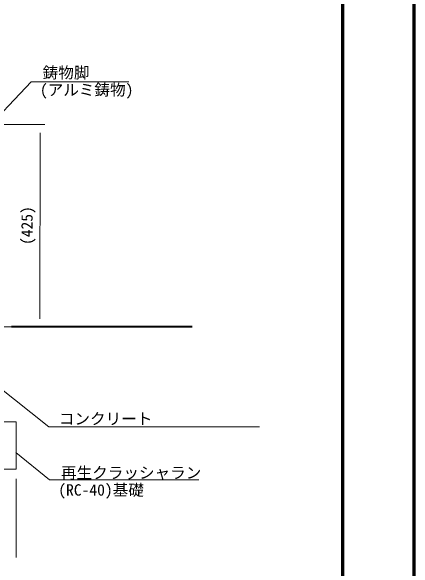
# Model space of a CAD drawing. Units: millimetres, scale not verified. Extents: x -2100 to 2100, y -1485 to 1485.
# Drawn here: x 1253 to 2100, y -341 to 834 of the extents above; entities that cross this region are included whole.
import ezdxf
from ezdxf.enums import TextEntityAlignment as Align

# ---------------------------------------------------------------- set-up
doc = ezdxf.new("R2010")
doc.units = ezdxf.units.MM
doc.header["$LTSCALE"] = 5
for name, color, linetype, lineweight in [('0-4_D-TTL-FRAM', 2, 'Continuous', 18), ('0-A_D-STR', 1, 'Continuous', 18), ('0-D_D-STR-HTXT', 7, 'Continuous', 13), ('1-1_AM_5', 7, 'Continuous', 13)]:
    doc.layers.add(name, color=color, linetype=linetype, lineweight=lineweight)
doc.styles.add('ＭＳ ゴシック', font='')
doc.styles.get('ＭＳ ゴシック').set_extended_font_data('MS Gothic')

msp = doc.modelspace()

# ---------------------------------------------------------------- linework, layer by layer
at = {"layer": '0-4_D-TTL-FRAM', "lineweight": 70}
for points in [[(-2100, -1485), (-2100, 1485), (2100, 1485), (2100, -1485)], [(-1950, -1385), (-1950, 1385), (1950, 1385), (1950, -1385)]]:
    msp.add_lwpolyline(points, close=True, dxfattribs=at)
at = {"layer": '0-A_D-STR', "lineweight": 40}
msp.add_line((1633.896, 169.123), (1253.526, 169.123), dxfattribs=at)
at = {"layer": '0-A_D-STR'}
for p, q in [((763.526, -30.877), (1263.526, -30.877)), ((1263.526, -130.877), (1263.526, -30.877)), ((1263.526, -130.877), (763.526, -130.877))]:
    msp.add_line(p, q, dxfattribs=at)
at = {"layer": '0-D_D-STR-HTXT'}
for p, q in [((1319.834, 685.595), (1500.556, 685.595)), ((1357.226, -41.554), (1775.384, -41.554)), ((1358.432, -152.892), (1647.784, -152.892))]:
    msp.add_line(p, q, dxfattribs=at)
for points in [[(1188.316, 573.083), (1294.834, 685.595), (1319.834, 685.595)], [(1221.494, 46.17), (1332.226, -41.554), (1357.226, -41.554)], [(1262.749, -95.403), (1333.432, -152.892), (1358.432, -152.892)]]:
    msp.add_lwpolyline(points, dxfattribs=at)
at = {"layer": '1-1_AM_5'}
for p, q in [((1200.293, 595.209), (1323.526, 595.17)), ((1313.397, 186.088), (1313.52, 578.173)), ((1223.526, 169.116), (1323.392, 169.085)), ((1263.526, -150.877), (1263.526, -317.012))]:
    msp.add_line(p, q, dxfattribs=at)

# ---------------------------------------------------------------- texts
at = {"layer": '0-D_D-STR-HTXT', "style": 'ＭＳ ゴシック'}
for s, p in [('鋳物脚', (1319.084, 685.536)), ('(アルミ鋳物)', (1313.259, 649.255)), ('コンクリート', (1353.051, -43.637)), ('再生クラッシャラン', (1357.682, -157.376)), ('(RC-40)基礎', (1351.857, -193.591))]:
    msp.add_text(s, height=24.05, dxfattribs=at).set_placement(p, align=Align.BOTTOM_LEFT)
at = {"layer": '1-1_AM_5', "style": 'ＭＳ ゴシック'}
msp.add_text('(425)', height=24.05, rotation=89.982, dxfattribs=at).set_placement((1305.14, 341.583), align=Align.BOTTOM_LEFT)

doc.saveas('drawing.dxf')
